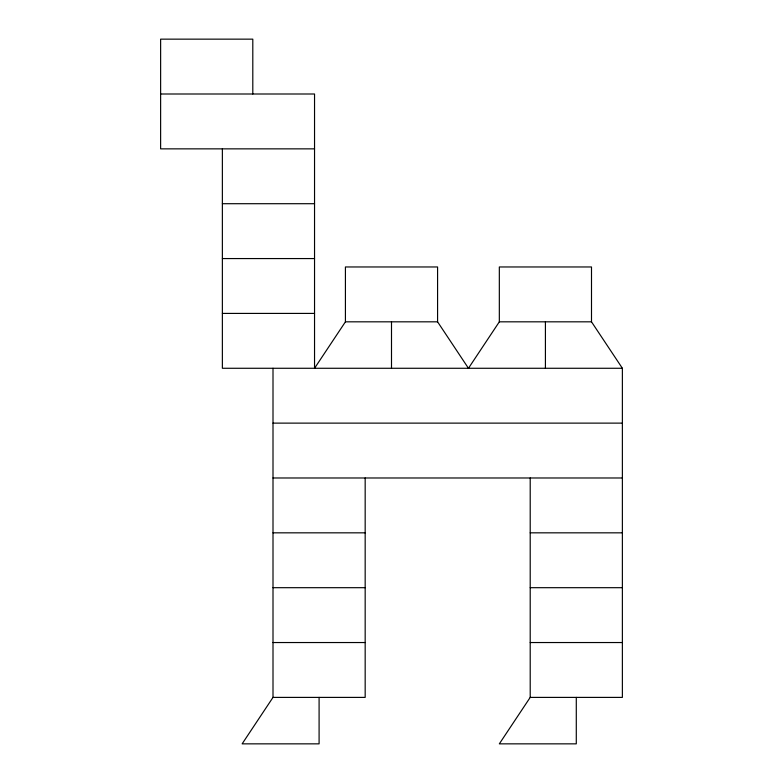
<?xml version="1.0" encoding="UTF-8"?>
<svg xmlns="http://www.w3.org/2000/svg" width="783" height="783" viewBox="0 0 783 783"><rect width="100%" height="100%" fill="white"/><g stroke="black" fill="none" stroke-linecap="round" stroke-linejoin="round"><path stroke-width="1.17" d="M576.288 697.399L576.288 743.85L499.329 743.85L530.208 697.399L622.377 697.399L622.377 368.274L591.498 321.823L591.498 266.964L499.329 266.964L499.329 321.823L468.459 368.274L437.58 321.823L437.58 266.964L345.42 266.964L345.42 321.823L314.541 368.274L314.541 93.999L160.623 93.999M273.003 368.274L273.003 697.399L242.133 743.85L319.092 743.85L319.092 697.399M314.541 148.858L160.623 148.858L160.632 39.15L252.801 39.15L252.801 93.999M222.372 203.707L314.541 203.707M222.372 258.566L314.541 258.566M222.372 313.415L314.541 313.415M345.42 321.823L437.58 321.823M499.329 321.823L591.498 321.823M622.377 368.274L222.372 368.274L222.372 148.858M273.003 423.123L622.377 423.123M273.003 477.982L622.377 477.982M273.003 532.832L365.172 532.832M530.208 532.832L622.377 532.832M273.003 587.69L365.172 587.69M530.208 587.69L622.377 587.69M273.003 642.54L365.172 642.54M530.208 642.54L622.377 642.54M273.003 697.399L365.172 697.399L365.172 477.982M545.418 321.823L545.418 368.274M530.208 477.982L530.208 697.399M391.5 321.823L391.5 368.274"/></g></svg>
